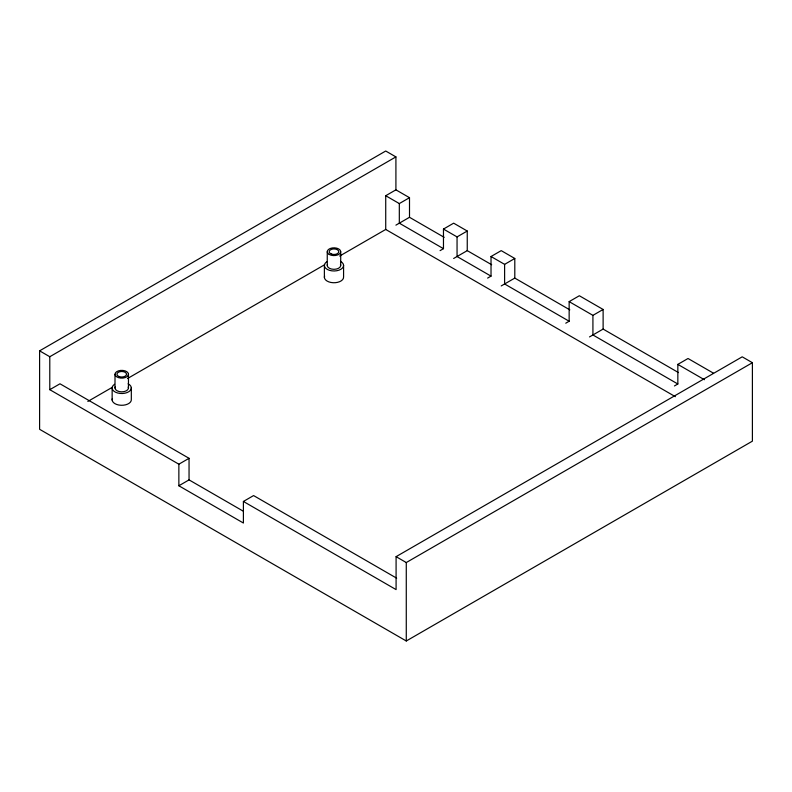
<?xml version="1.0" encoding="UTF-8"?>
<svg xmlns="http://www.w3.org/2000/svg" width="792" height="792" viewBox="0 0 792 792"><rect width="100%" height="100%" fill="white"/><g stroke="black" fill="none" stroke-linecap="round" stroke-linejoin="round"><path stroke-width="1.19" d="M395.911 156.895L49.787 356.727L49.787 389.674L178.863 464.201L178.863 485.773L243.401 523.027L243.401 501.455L396.089 589.604L396.089 556.657L742.213 356.826L752.4 362.706L752.4 441.154L406.276 640.985L39.6 429.294L39.6 350.846L385.724 151.015L395.911 156.895L395.911 189.842L409.504 197.683L409.504 217.295L444.193 237.333M49.787 389.674L59.984 383.793L189.05 458.311L189.05 479.883L243.015 511.038M675.368 396.683L385.724 229.452L385.724 195.723L395.911 189.842M385.724 195.723L399.317 203.574L409.504 197.683M87.843 401.435L112.484 387.209M127.482 378.546L324.651 264.716M339.649 256.054L385.724 229.452M395.911 225.146L409.504 217.295M440.075 250.638L443.47 248.678L443.47 229.066L453.658 223.176L467.25 231.026L467.25 250.638L491.664 264.726M443.47 229.066L457.053 236.907L467.25 231.026M453.658 258.479L467.25 250.638M487.625 278.091L491.02 276.131L491.02 256.519L501.217 250.638L514.8 258.479L514.8 278.091L569.814 309.85M491.02 256.519L504.613 264.36L514.8 258.479M178.863 464.201L189.05 458.311M501.217 285.932L514.8 278.091M178.863 485.773L189.05 479.883M565.755 323.195L569.151 321.235L569.151 301.623L579.338 295.743L603.118 309.464L603.118 329.076L678.477 372.587M243.401 501.455L253.588 495.574L396.663 578.18M569.151 301.623L592.921 315.355L603.118 309.464M589.525 336.927L603.118 329.076M674.447 385.952L677.843 383.991L677.843 364.379L688.03 358.499L713.523 373.21M396.089 556.657L406.276 562.548L752.4 362.706M677.843 364.379L704.395 379.714M443.47 248.678L399.317 223.176L399.317 203.574M491.02 276.131L457.053 256.519L457.053 236.907M569.151 321.235L504.613 283.972L504.613 264.36M677.843 383.991L592.921 334.966L592.921 315.355M39.6 350.846L49.787 356.727M406.276 562.548L406.276 640.985M343.579 265.211L343.579 276.972A9.603 5.544 0 0 1 333.115 282.724A9.603 5.544 0 0 1 324.611 275.982M340.708 251.708L340.708 265.439M327.254 251.708L327.254 265.439M324.383 265.657L324.383 277.428M131.323 387.635L131.323 399.406A9.603 5.544 0 0 1 121.067 405.276A9.603 5.544 0 0 1 112.316 398.633M128.462 374.25A6.722 3.881 0 0 1 118.374 377.606A6.722 3.881 0 0 1 118.374 370.884A6.722 3.881 0 0 1 128.462 374.25L128.462 387.971M115.008 374.25L115.008 387.971M112.147 388.308L112.147 400.079M340.491 261.36A9.603 5.544 0 0 1 341.045 269.191A9.603 5.544 0 0 1 327.462 269.508A9.603 5.544 0 0 1 326.918 261.677M340.471 264.429A6.722 3.881 0 0 1 333.977 269.32A6.722 3.881 0 0 1 327.482 264.429M128.096 383.823A9.603 5.544 0 0 1 128.928 391.644A9.603 5.544 0 0 1 115.365 392.129A9.603 5.544 0 0 1 114.543 384.298M128.225 386.971A6.722 3.881 0 0 1 121.73 391.852A6.722 3.881 0 0 1 115.236 386.971M329.225 254.45A6.722 3.881 0 0 0 340.471 252.707A6.722 3.881 0 0 0 332.234 247.955A6.722 3.881 0 0 0 329.225 254.45M331.581 254.103A4.801 2.772 0 0 0 338.788 251.708A4.801 2.772 0 0 0 331.581 249.302A4.801 2.772 0 0 0 331.581 254.103M119.335 376.645A4.801 2.772 0 0 0 126.542 374.25A4.801 2.772 0 0 0 119.335 371.844A4.801 2.772 0 0 0 119.335 376.645"/></g></svg>
